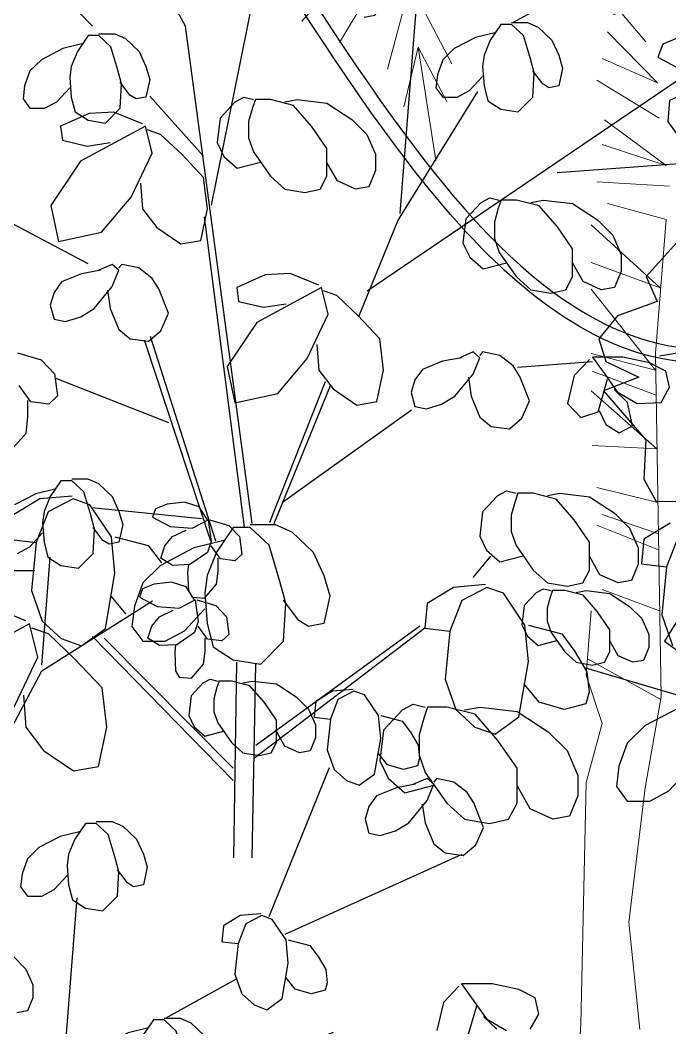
# Model space of a CAD drawing. Header units: metres. Extents: x 10 to 239, y 2 to 253.
# Drawn here: x 26.408 to 28.673, y 176.827 to 180.342 of the extents above; entities that cross this region are included whole.
import ezdxf

# ---------------------------------------------------------------- set-up
doc = ezdxf.new("R2010")
doc.units = ezdxf.units.M
doc.header["$MEASUREMENT"] = 0
doc.layers.add('1lianas', color=9, linetype='Continuous')
doc.layers.add('bloques ARBOLES', color=7, linetype='Continuous', true_color=0xb8d897)

# ---------------------------------------------------------------- blocks, each defined once
blk = doc.blocks.new('arbolote')
at = {"layer": 'bloques ARBOLES'}
for points in [[(-2.034, 8.1142), (-2.1467, 8.0648), (-2.1522, 7.9985), (-2.1022, 7.9287)], [(-2.0934, 7.6491), (-2.2206, 7.5092), (-2.1853, 7.4296), (-2.3106, 7.3842), (-2.3693, 7.3124), (-2.3473, 7.2408), (-2.243, 7.1904), (-2.355, 7.1479), (-2.2214, 6.9934), (-2.2278, 6.8684), (-2.1888, 6.7985), (-2.0452, 6.8005)], [(-2.0821, 6.4869), (-2.1626, 6.3571), (-2.0931, 6.3065)]]:
    blk.add_lwpolyline(points, dxfattribs=at)
blk = doc.blocks.new('A$C3F3B40B0')
at = {"layer": 'bloques ARBOLES'}
for p, q in [((1262.5, 1905.7), (1247.7, 1883.7)), ((1277.4, 1905.7), (1262.5, 1905.7)), ((1277.4, 1908.3), (1299.6, 1908.3)), ((1294.3, 1890.2), (1277.4, 1905.7)), ((1299.6, 1908.3), (1314.4, 1901.8)), ((1254.1, 1894), (1227.6, 1887.6)), ((1303.8, 1857.8), (1294.3, 1890.2)), ((1314.4, 1901.8), (1333.5, 1883.7)), ((1227.6, 1887.6), (1198, 1872.1)), ((1247.7, 1883.7), (1239.3, 1863)), ((1333.5, 1883.7), (1343, 1863)), ((1434.1, 1875.9), (1409.7, 1873.4)), ((1454.2, 1869.5), (1434.1, 1875.9)), ((1239.3, 1863), (1237.1, 1847.5)), ((1343, 1863), (1348.3, 1844.9)), ((1393.8, 1866.9), (1389.6, 1855.3)), ((1409.7, 1873.4), (1393.8, 1866.9)), ((1465.8, 1851.4), (1454.2, 1869.5)), ((1237.1, 1847.5), (1239.3, 1820.4)), ((1309.1, 1838.5), (1303.8, 1857.8)), ((1389.6, 1855.3), (1413.9, 1842.3)), ((1444.6, 1839.7), (1466.9, 1851.4)), ((1466.9, 1851.4), (1471.1, 1821.6)), ((1469, 1851.4), (1495.5, 1843.6)), ((1219.1, 1813.9), (1237.1, 1833.3)), ((1320.8, 1822.9), (1307, 1841)), ((1307, 1804.8), (1309.1, 1838.5)), ((1348.3, 1844.9), (1343, 1820.4)), ((1413.9, 1842.3), (1444.6, 1839.7)), ((1417.1, 1828.1), (1436.2, 1837.2)), ((1495.5, 1843.6), (1510.3, 1828.1)), ((1239.3, 1820.4), (1244.5, 1799.7)), ((1329.2, 1817.8), (1320.8, 1822.9)), ((1343, 1820.4), (1329.2, 1817.8)), ((1406.5, 1815.2), (1417.1, 1828.1)), ((1471.1, 1821.6), (1465.8, 1806.1)), ((1510.3, 1828.1), (1513.5, 1803.5)), ((1202.2, 1804.8), (1219.1, 1813.9)), ((1401.2, 1798.4), (1406.5, 1815.2)), ((1465.8, 1806.1), (1441.5, 1789.3)), ((1483.8, 1797.1), (1471.1, 1815.2)), ((1236.1, 1649.7), (1247.7, 1799.7)), ((1244.5, 1799.7), (1262.5, 1788)), ((1286.9, 1784.2), (1307, 1804.8)), ((1417.1, 1788), (1401.2, 1798.4)), ((1480.6, 1780.3), (1480.6, 1798.4)), ((1503.9, 1794.5), (1483.8, 1797.1)), ((1513.5, 1803.5), (1503.9, 1794.5)), ((1262.5, 1788), (1286.9, 1784.2)), ((1441.5, 1789.3), (1417.1, 1788)), ((1439.4, 1789.3), (1438.3, 1779)), ((1438.3, 1779), (1439.4, 1753.1)), ((1478.5, 1762.2), (1480.6, 1780.3)), ((1416.1, 1764.8), (1391.7, 1762.2)), ((1436.2, 1758.3), (1416.1, 1764.8)), ((1375.8, 1755.7), (1371.6, 1744.1)), ((1391.7, 1762.2), (1375.8, 1755.7)), ((1447.8, 1740.2), (1436.2, 1758.3)), ((1439.4, 1753.1), (1444.6, 1744.1)), ((1461.6, 1742.8), (1478.5, 1762.2)), ((1236.1, 1641.9), (1389.6, 1738.9)), ((1371.6, 1744.1), (1395.9, 1731.1)), ((1426.6, 1728.6), (1448.9, 1740.2)), ((1444.6, 1744.1), (1461.6, 1742.8)), ((1448.9, 1740.2), (1453.1, 1710.5)), ((1451, 1740.2), (1477.5, 1732.4)), ((1395.9, 1731.1), (1426.6, 1728.6)), ((1399.1, 1716.9), (1418.2, 1726)), ((1477.5, 1732.4), (1492.3, 1716.9)), ((1388.5, 1704), (1399.1, 1716.9)), ((1453.1, 1710.5), (1447.8, 1694.9)), ((1492.3, 1716.9), (1495.5, 1692.4)), ((1383.2, 1687.2), (1388.5, 1704)), ((1447.8, 1694.9), (1423.5, 1678.1)), ((1465.8, 1685.9), (1453.1, 1704)), ((1399.1, 1676.8), (1383.2, 1687.2)), ((1462.6, 1669.1), (1462.6, 1687.2)), ((1485.9, 1683.3), (1465.8, 1685.9)), ((1495.5, 1692.4), (1485.9, 1683.3)), ((1423.5, 1678.1), (1399.1, 1676.8)), ((1421.4, 1678.1), (1420.3, 1667.8)), ((1420.3, 1667.8), (1421.4, 1641.9)), ((1460.5, 1651), (1462.6, 1669.1)), ((1100.6, 1387.2), (1236.1, 1641.9)), ((1421.4, 1641.9), (1426.6, 1632.9)), ((1443.6, 1631.6), (1460.5, 1651)), ((1426.6, 1632.9), (1443.6, 1631.6)), ((1460, 1625), (1443, 1606.9)), ((1460, 1625), (1469.5, 1630.1)), ((1469.5, 1630.1), (1480.1, 1627.6)), ((1482.2, 1627.6), (1479, 1618.5)), ((1499.1, 1627.6), (1482.2, 1627.6)), ((1524.6, 1621.1), (1499.1, 1627.6)), ((1515, 1625), (1528.8, 1627.6)), ((1528.8, 1627.6), (1561.6, 1623.7)), ((1561.6, 1623.7), (1589.1, 1605.6)), ((1479, 1618.5), (1474.8, 1603)), ((1544.7, 1597.8), (1524.6, 1621.1)), ((1639.5, 1613.5), (1616.2, 1599.3)), ((1668, 1616.1), (1639.5, 1613.5)), ((1669.1, 1613.5), (1646.9, 1601.9)), ((1683.9, 1608.3), (1669.1, 1613.5)), ((1443, 1606.9), (1439.9, 1579.7)), ((1474.8, 1603), (1474.8, 1584.9)), ((1561.6, 1573.3), (1544.7, 1597.8)), ((1589.1, 1605.6), (1606.1, 1588.8)), ((1616.2, 1599.3), (1614, 1577.3)), ((1646.9, 1601.9), (1636.3, 1574.7)), ((1703, 1579.9), (1683.9, 1608.3)), ((1474.8, 1584.9), (1480.1, 1569.4)), ((1606.1, 1588.8), (1615.6, 1566.8)), ((1439.9, 1579.7), (1447.3, 1564.2)), ((1480.1, 1569.4), (1499.1, 1542.2)), ((1561.6, 1542.2), (1561.6, 1573.3)), ((1614, 1577.3), (1636.3, 1574.7)), ((1636.3, 1574.7), (1632, 1532)), ((1706.2, 1547.6), (1703, 1579.9)), ((1706.2, 1579.9), (1735.8, 1572.1)), ((1735.8, 1572.1), (1747.4, 1556.6)), ((953.4, 1154.5), (732.1, 1559.2)), ((1447.3, 1564.2), (1462.1, 1551.3)), ((1462.1, 1551.3), (1488, 1558.1)), ((1573.3, 1537.1), (1561.6, 1557.7)), ((1615.6, 1566.8), (1615.6, 1548.7)), ((1747.4, 1556.6), (1758, 1538.5)), ((1499.1, 1542.2), (1515, 1528)), ((1554.2, 1528), (1561.6, 1542.2)), ((1615.6, 1548.7), (1608.2, 1530.6)), ((1697.7, 1498.4), (1706.2, 1547.6)), ((1515, 1528), (1537.3, 1524.1)), ((1537.3, 1524.1), (1554.2, 1528)), ((1593.4, 1528), (1573.3, 1537.1)), ((1608.2, 1530.6), (1593.4, 1528)), ((1632, 1532), (1641.6, 1504.9)), ((1715.7, 1511.4), (1703, 1526.9)), ((1758, 1538.5), (1760.2, 1520.4)), ((1737.9, 1504.9), (1715.7, 1511.4)), ((1760.2, 1520.4), (1757, 1510.1)), ((1551.6, 1300.6), (1635.2, 1507.5)), ((1641.6, 1504.9), (1658.5, 1489.4)), ((1676.5, 1482.9), (1697.7, 1498.4)), ((1757, 1510.1), (1737.9, 1504.9)), ((1658.5, 1489.4), (1676.5, 1482.9)), ((1754.6, 1484.2), (1728.1, 1479.4)), ((1770.5, 1492.3), (1751.9, 1484.2)), ((1779.7, 1484.2), (1770.5, 1492.3)), ((1770.5, 1461.6), (1779.7, 1484.2)), ((1783.7, 1492.3), (1779.7, 1487.4)), ((1807.5, 1487.4), (1783.7, 1492.3)), ((1826.1, 1472.9), (1807.5, 1487.4)), ((1728.1, 1479.4), (1700.3, 1468)), ((1835.3, 1458.4), (1826.1, 1472.9)), ((1700.3, 1468), (1689.7, 1453.5)), ((1745.3, 1430.9), (1770.5, 1461.6)), ((1763.9, 1456.7), (1767.8, 1430.9)), ((1848.6, 1424.4), (1835.3, 1458.4)), ((1689.7, 1453.5), (1684.5, 1435.7)), ((1296.4, 1429.9), (1281.6, 1407.9)), ((1311.2, 1429.9), (1296.4, 1429.9)), ((1311.2, 1432.5), (1333.5, 1432.5)), ((1328.2, 1414.4), (1311.2, 1429.9)), ((1333.5, 1432.5), (1348.3, 1426)), ((1684.5, 1435.7), (1689.7, 1416.3)), ((1726.8, 1419.6), (1745.3, 1430.9)), ((1767.8, 1430.9), (1779.7, 1401.8)), ((1288, 1418.3), (1261.5, 1411.8)), ((1337.7, 1382.1), (1328.2, 1414.4)), ((1348.3, 1426), (1367.4, 1407.9)), ((1689.7, 1416.3), (1705.6, 1413.1)), ((1705.6, 1413.1), (1726.8, 1419.6)), ((1838, 1400.2), (1848.6, 1424.4)), ((1261.5, 1411.8), (1231.8, 1396.3)), ((1281.6, 1407.9), (1273.1, 1387.2)), ((1367.4, 1407.9), (1376.9, 1387.2)), ((1779.7, 1401.8), (1795.6, 1388.9)), ((1820.8, 1385.6), (1838, 1400.2)), ((1231.8, 1396.3), (1216, 1380.8)), ((1273.1, 1387.2), (1271, 1371.7)), ((1376.9, 1387.2), (1382.2, 1369.1)), ((1573.8, 1276.1), (1819.4, 1387.2)), ((1795.6, 1388.9), (1820.8, 1385.6)), ((1216, 1380.8), (1208.5, 1360.1)), ((1271, 1371.7), (1273.1, 1344.6)), ((1343, 1362.7), (1337.7, 1382.1)), ((1208.5, 1360.1), (1206.4, 1342)), ((1253, 1338.1), (1271, 1357.5)), ((1354.7, 1347.2), (1340.9, 1365.3)), ((1340.9, 1329.1), (1343, 1362.7)), ((1382.2, 1369.1), (1376.9, 1344.6)), ((1273.1, 1344.6), (1278.4, 1323.9)), ((1363.1, 1342), (1354.7, 1347.2)), ((1376.9, 1344.6), (1363.1, 1342)), ((1206.4, 1342), (1216, 1329.1)), ((1236.1, 1329.1), (1253, 1338.1)), ((1216, 1329.1), (1236.1, 1329.1)), ((1250.9, 894.7), (1284.8, 1326.5)), ((1278.4, 1323.9), (1296.4, 1312.3)), ((1320.8, 1308.4), (1340.9, 1329.1)), ((989.4, 906.3), (1069.9, 1304.5)), ((1296.4, 1312.3), (1320.8, 1308.4)), ((1511.3, 1301.9), (1488.1, 1287.7)), ((1539.9, 1304.5), (1511.3, 1301.9)), ((1541, 1301.9), (1518.8, 1290.3)), ((1555.8, 1296.7), (1541, 1301.9)), ((1488.1, 1287.7), (1485.9, 1265.7)), ((1518.8, 1290.3), (1508.2, 1263.1)), ((1574.9, 1268.3), (1555.8, 1296.7)), ((1485.9, 1265.7), (1508.2, 1263.1)), ((1508.2, 1263.1), (1503.9, 1220.5)), ((1578, 1236), (1574.9, 1268.3)), ((1578, 1268.3), (1607.7, 1260.5)), ((1607.7, 1260.5), (1619.3, 1245)), ((824.2, 1154.5), (743.8, 1237.3)), ((1196.9, 1244.5), (1213.8, 1227.7)), ((1569.6, 1186.9), (1578, 1236)), ((1619.3, 1245), (1629.9, 1226.9)), ((1213.8, 1227.7), (1223.3, 1205.7)), ((1503.9, 1220.5), (1513.5, 1193.3)), ((1629.9, 1226.9), (1632, 1208.8)), ((1223.3, 1205.7), (1223.3, 1187.6)), ((1407.6, 1159.7), (1506.1, 1214)), ((1587.6, 1199.8), (1574.9, 1215.3)), ((1632, 1208.8), (1628.9, 1198.5)), ((1814.4, 1204), (1793.2, 1181.4)), ((1818.4, 1207.2), (1836.9, 1181.4)), ((1860.7, 1207.2), (1818.4, 1207.2)), ((1897.8, 1199.1), (1860.7, 1207.2)), ((1513.5, 1193.3), (1530.4, 1177.8)), ((1609.8, 1193.3), (1587.6, 1199.8)), ((1628.9, 1198.5), (1609.8, 1193.3)), ((1920.3, 1187.8), (1897.8, 1199.1)), ((1223.3, 1187.6), (1215.9, 1169.5)), ((1530.4, 1177.8), (1548.4, 1171.3)), ((1548.4, 1171.3), (1569.6, 1186.9)), ((1793.2, 1181.4), (1784, 1142.6)), ((1826.3, 1131.3), (1839.6, 1176.5)), ((1836.9, 1181.4), (1852.8, 1158.7)), ((1925.6, 1165.2), (1920.3, 1187.8)), ((1215.9, 1169.5), (1201.1, 1166.9)), ((1867.3, 1144.2), (1848.8, 1162)), ((1913.7, 1144.2), (1925.6, 1165.2)), ((1045.5, 464.1), (953.4, 1154.5)), ((1390.7, 1157.1), (1375.8, 1135.1)), ((1405.5, 1157.1), (1390.7, 1157.1)), ((1405.5, 1159.7), (1427.7, 1159.7)), ((1422.4, 1141.6), (1405.5, 1157.1)), ((1427.7, 1159.7), (1442.5, 1153.2)), ((1442.5, 1153.2), (1461.6, 1135.1)), ((1852.8, 1158.7), (1880.6, 1142.6)), ((817.9, 1141.6), (803.1, 1119.6)), ((832.7, 1141.6), (817.9, 1141.6)), ((832.7, 1144.2), (854.9, 1144.2)), ((849.6, 1126.1), (832.7, 1141.6)), ((854.9, 1144.2), (869.8, 1137.7)), ((869.8, 1137.7), (888.8, 1119.6)), ((1355.7, 1139), (1326.1, 1123.5)), ((1382.2, 1145.5), (1355.7, 1139)), ((1375.8, 1135.1), (1367.4, 1114.5)), ((1431.9, 1109.3), (1422.4, 1141.6)), ((1461.6, 1135.1), (1471.1, 1114.5)), ((1640.1, 1139.8), (1615.3, 1129.7)), ((782.9, 1123.5), (753.3, 1108)), ((809.4, 1130), (782.9, 1123.5)), ((803.1, 1119.6), (794.6, 1098.9)), ((859.2, 1093.8), (849.6, 1126.1)), ((888.8, 1119.6), (898.3, 1098.9)), ((1326.1, 1123.5), (1310.2, 1108)), ((1615.3, 1129.7), (1608.7, 1111.5)), ((753.3, 1108), (737.4, 1092.5)), ((1310.2, 1108), (1302.8, 1087.3)), ((1367.4, 1114.5), (1365.2, 1098.9)), ((1437.2, 1089.9), (1431.9, 1109.3)), ((1471.1, 1114.5), (1476.4, 1096.4)), ((1608.7, 1111.5), (1646.7, 1091.3)), ((737.4, 1092.5), (730, 1071.8)), ((794.6, 1098.9), (792.5, 1083.4)), ((864.5, 1074.4), (859.2, 1093.8)), ((898.3, 1098.9), (903.6, 1080.8)), ((1365.2, 1098.9), (1367.4, 1071.8)), ((1448.9, 1074.4), (1435.1, 1092.5)), ((1476.4, 1096.4), (1471.1, 1071.8)), ((792.5, 1083.4), (794.6, 1056.3)), ((903.6, 1080.8), (898.3, 1056.3)), ((1205.4, 787.4), (1646.9, 1087.3)), ((1302.8, 1087.3), (1300.7, 1069.2)), ((1347.2, 1065.3), (1365.2, 1084.7)), ((1435.1, 1056.3), (1437.2, 1089.9)), ((730, 1071.8), (727.9, 1053.7)), ((774.5, 1049.8), (792.5, 1069.2)), ((876.1, 1058.9), (862.3, 1077)), ((862.3, 1040.8), (864.5, 1074.4)), ((1247.7, 884.3), (1358.9, 1064)), ((1300.7, 1069.2), (1310.2, 1056.3)), ((1330.3, 1056.3), (1347.2, 1065.3)), ((1367.4, 1071.8), (1372.7, 1051.1)), ((1457.4, 1069.2), (1448.9, 1074.4)), ((1471.1, 1071.8), (1457.4, 1069.2)), ((727.9, 1053.7), (737.4, 1040.8)), ((757.5, 1040.8), (774.5, 1049.8)), ((794.6, 1056.3), (799.9, 1035.6)), ((884.6, 1053.7), (876.1, 1058.9)), ((898.3, 1056.3), (884.6, 1053.7)), ((977.7, 974.8), (903.6, 1057.6)), ((1022.3, 1049.6), (1001.1, 1027)), ((1022.3, 1049.6), (1034.2, 1056.1)), ((1034.2, 1056.1), (1047.5, 1052.8)), ((1050.1, 1052.8), (1046.1, 1041.5)), ((1071.3, 1052.8), (1050.1, 1052.8)), ((1103, 1044.7), (1071.3, 1052.8)), ((1091.1, 1049.6), (1108.3, 1052.8)), ((1108.3, 1052.8), (1149.4, 1048)), ((1310.2, 1056.3), (1330.3, 1056.3)), ((1372.7, 1051.1), (1390.7, 1039.5)), ((1415, 1035.6), (1435.1, 1056.3)), ((737.4, 1040.8), (757.5, 1040.8)), ((799.9, 1035.6), (817.9, 1024)), ((842.2, 1020.1), (862.3, 1040.8)), ((1046.1, 1041.5), (1040.8, 1022.1)), ((1128.2, 1015.7), (1103, 1044.7)), ((1149.4, 1048), (1183.8, 1025.3)), ((1390.7, 1039.5), (1415, 1035.6)), ((819.5, 1033.5), (779.8, 1015.7)), ((817.9, 1024), (842.2, 1020.1)), ((853.9, 1035.1), (819.5, 1033.5)), ((893.6, 1018.9), (853.9, 1035.1)), ((1001.1, 1027), (997.2, 993)), ((1040.8, 1022.1), (1040.8, 999.5)), ((1183.8, 1025.3), (1204.9, 1004.3)), ((779.8, 1015.7), (782.4, 996.3)), ((897.6, 1015.7), (807.6, 967.2)), ((906.8, 978.5), (897.6, 1015.7)), ((918.7, 1004.4), (900.2, 1010.9)), ((1149.4, 984.9), (1128.2, 1015.7)), ((782.4, 996.3), (816.8, 988.2)), ((947.9, 976.9), (918.7, 1004.4)), ((1040.8, 999.5), (1047.5, 980.1)), ((1204.9, 1004.3), (1216.9, 976.9)), ((816.8, 988.2), (848.6, 993.1)), ((997.2, 993), (1006.4, 973.6)), ((1047.5, 980.1), (1071.3, 946.2)), ((1149.4, 946.2), (1149.4, 984.9)), ((807.6, 967.2), (766.5, 905.8)), ((877.7, 917.1), (906.8, 978.5)), ((978.3, 944.6), (947.9, 976.9)), ((1006.4, 973.6), (1025, 957.5)), ((1025, 957.5), (1057.4, 966)), ((1163.9, 939.7), (1149.4, 965.6)), ((1216.9, 976.9), (1216.9, 954.2)), ((1469, 951.5), (1677.6, 967.1)), ((817.9, 824.8), (578.6, 951.5)), ((1216.9, 954.2), (1207.6, 931.6)), ((983.6, 901), (978.3, 944.6)), ((1071.3, 946.2), (1091.1, 928.4)), ((1140.1, 928.4), (1149.4, 946.2)), ((1189.1, 928.4), (1163.9, 939.7)), ((890.9, 936.5), (893.6, 901)), ((1091.1, 928.4), (1118.9, 923.5)), ((1118.9, 923.5), (1140.1, 928.4)), ((1207.6, 931.6), (1189.1, 928.4)), ((836.7, 868.6), (877.7, 917.1)), ((1363.4, 910), (1342.2, 887.3)), ((1363.4, 910), (1375.3, 916.4)), ((1375.3, 916.4), (1388.5, 913.2)), ((1391.1, 913.2), (1387.2, 901.9)), ((1412.3, 913.2), (1391.1, 913.2)), ((1444.1, 905.1), (1412.3, 913.2)), ((1432.2, 910), (1449.4, 913.2)), ((1449.4, 913.2), (1490.4, 908.4)), ((766.5, 905.8), (777.1, 855.7)), ((893.6, 901), (913.4, 875.1)), ((974.3, 857.3), (983.6, 901)), ((1387.2, 901.9), (1381.9, 882.5)), ((1469.2, 876), (1444.1, 905.1)), ((1490.4, 908.4), (1524.8, 885.7)), ((1034.9, 458.9), (979.7, 889.8)), ((1193.6, 751.7), (1247.7, 884.3)), ((1342.2, 887.3), (1338.2, 853.4)), ((1381.9, 882.5), (1381.9, 859.9)), ((1524.8, 885.7), (1546, 864.7)), ((777.1, 855.7), (836.7, 868.6)), ((913.4, 875.1), (946.5, 852.5)), ((1490.4, 845.3), (1469.2, 876)), ((946.5, 852.5), (974.3, 857.3)), ((1381.9, 859.9), (1388.5, 840.5)), ((1546, 864.7), (1557.9, 837.2)), ((1338.2, 853.4), (1347.5, 834)), ((1388.5, 840.5), (1412.3, 806.5)), ((1490.4, 806.5), (1490.4, 845.3)), ((1347.5, 834), (1366, 817.9)), ((1366, 817.9), (1398.4, 826.3)), ((1505, 800.1), (1490.4, 825.9)), ((1557.9, 837.2), (1557.9, 814.6)), ((835.6, 815.8), (809.1, 811)), ((851.5, 823.9), (833, 815.8)), ((860.8, 815.8), (851.5, 823.9)), ((851.5, 793.2), (860.8, 815.8)), ((864.7, 823.9), (860.8, 819)), ((888.5, 819), (864.7, 823.9)), ((907.1, 804.5), (888.5, 819)), ((1557.9, 814.6), (1548.6, 792)), ((781.3, 799.6), (770.8, 785.1)), ((809.1, 811), (781.3, 799.6)), ((916.3, 789.9), (907.1, 804.5)), ((1063.9, 809.6), (1024.2, 791.8)), ((1098.3, 811.2), (1063.9, 809.6)), ((1138, 795.1), (1098.3, 811.2)), ((1412.3, 806.5), (1432.2, 788.8)), ((1481.1, 788.8), (1490.4, 806.5)), ((1530.1, 788.8), (1505, 800.1)), ((770.8, 785.1), (765.5, 767.3)), ((826.3, 762.5), (851.5, 793.2)), ((844.9, 788.3), (848.8, 762.5)), ((929.6, 756), (916.3, 789.9)), ((1024.2, 791.8), (1026.9, 772.4)), ((1142, 791.8), (1052, 743.4)), ((1151.3, 754.7), (1142, 791.8)), ((1163.2, 780.5), (1144.6, 787)), ((1432.2, 788.8), (1460, 783.9)), ((1460, 783.9), (1481.1, 788.8)), ((1548.6, 792), (1530.1, 788.8)), ((1026.9, 772.4), (1061.3, 764.4)), ((1192.3, 753.1), (1163.2, 780.5)), ((765.5, 767.3), (770.8, 747.9)), ((807.8, 751.2), (826.3, 762.5)), ((848.8, 762.5), (860.8, 733.4)), ((919, 731.8), (929.6, 756)), ((1061.3, 764.4), (1093, 769.2)), ((770.8, 747.9), (786.6, 744.7)), ((786.6, 744.7), (807.8, 751.2)), ((1052, 743.4), (1011, 681.9)), ((1122.2, 693.3), (1151.3, 754.7)), ((1222.7, 720.7), (1192.3, 753.1)), ((1610.9, 696.9), (1923.2, 749.9)), ((860.8, 733.4), (876.6, 720.4)), ((901.8, 717.2), (919, 731.8)), ((876.6, 720.4), (901.8, 717.2)), ((988.3, 439.6), (896.2, 718.8)), ((995.5, 439.6), (904.8, 723.7)), ((1228, 677.1), (1222.7, 720.7)), ((719.9, 701.1), (753, 691.4)), ((1135.4, 712.7), (1138, 677.1)), ((1352.3, 702.3), (1333.7, 694.3)), ((1361.5, 694.3), (1352.3, 702.3)), ((1365.5, 702.3), (1361.5, 697.5)), ((1389.3, 697.5), (1365.5, 702.3)), ((753, 691.4), (771.6, 672)), ((1081.1, 644.8), (1122.2, 693.3)), ((1309.9, 689.4), (1282.1, 678.1)), ((1336.4, 694.3), (1309.9, 689.4)), ((1352.3, 671.6), (1361.5, 694.3)), ((1407.9, 683), (1389.3, 697.5)), ((1413.9, 681.3), (1517.7, 689.1)), ((1513.7, 692), (1492.6, 669.4)), ((1517.7, 695.2), (1536.2, 669.4)), ((1560.1, 695.2), (1517.7, 695.2)), ((1597.1, 687.2), (1560.1, 695.2)), ((1619.6, 675.8), (1597.1, 687.2)), ((771.6, 672), (775.5, 641.3)), ((1011, 681.9), (1021.6, 631.8)), ((1138, 677.1), (1157.9, 651.2)), ((1218.8, 633.5), (1228, 677.1)), ((1282.1, 678.1), (1271.5, 663.6)), ((1327.1, 640.9), (1352.3, 671.6)), ((1417.1, 668.4), (1407.9, 683)), ((1624.9, 653.2), (1619.6, 675.8)), ((930.1, 603.8), (772.3, 665.8)), ((1070.4, 466.1), (1147.3, 661.1)), ((1271.5, 663.6), (1266.3, 645.8)), ((1345.7, 666.8), (1349.6, 640.9)), ((1430.4, 634.5), (1417.1, 668.4)), ((1492.6, 669.4), (1483.3, 630.6)), ((1525.6, 619.3), (1538.9, 664.5)), ((1536.2, 669.4), (1552.1, 646.8)), ((738.5, 633.2), (722.6, 655.8)), ((1021.6, 631.8), (1081.1, 644.8)), ((1076.2, 464.1), (1154.4, 655.8)), ((1157.9, 651.2), (1191, 628.6)), ((1266.3, 645.8), (1271.5, 626.4)), ((1566.7, 632.2), (1548.1, 650)), ((1552.1, 646.8), (1579.9, 630.6)), ((1613, 632.2), (1624.9, 653.2)), ((734.5, 612.2), (734.5, 634.8)), ((763.6, 629.9), (738.5, 633.2)), ((775.5, 641.3), (763.6, 629.9)), ((1191, 628.6), (1218.8, 633.5)), ((1308.6, 629.6), (1327.1, 640.9)), ((1349.6, 640.9), (1361.5, 611.8)), ((1419.8, 610.2), (1430.4, 634.5)), ((1483.3, 630.6), (1501.8, 611.2)), ((1573.3, 599.9), (1566.7, 632.2)), ((1579.9, 630.6), (1613, 632.2)), ((1087.9, 493.9), (1266.8, 621.9)), ((1271.5, 626.4), (1287.4, 623.2)), ((1287.4, 623.2), (1308.6, 629.6)), ((1501.8, 611.2), (1525.6, 619.3)), ((1527, 620.9), (1536.2, 601.5)), ((731.9, 589.5), (734.5, 612.2)), ((1361.5, 611.8), (1377.4, 598.9)), ((1402.6, 595.7), (1419.8, 610.2)), ((710.7, 565.3), (731.9, 589.5)), ((1377.4, 598.9), (1402.6, 595.7)), ((1536.2, 601.5), (1554.8, 590.2)), ((1554.8, 590.2), (1573.3, 599.9)), ((1386.7, 502.9), (1398.6, 509.4)), ((1398.6, 509.4), (1411.8, 506.2)), ((1414.5, 506.2), (1410.5, 494.8)), ((1435.6, 506.2), (1414.5, 506.2)), ((1467.4, 498.1), (1435.6, 506.2)), ((1455.5, 502.9), (1472.7, 506.2)), ((1472.7, 506.2), (1513.7, 501.3)), ((751, 498.2), (714.6, 476)), ((795.7, 502.3), (751, 498.2)), ((797.4, 498.2), (762.6, 480.1)), ((820.5, 490.2), (797.4, 498.2)), ((850.3, 445.7), (820.5, 490.2)), ((1386.7, 502.9), (1365.5, 480.3)), ((1410.5, 494.8), (1405.2, 475.5)), ((1492.6, 469), (1467.4, 498.1)), ((1513.7, 501.3), (1548.1, 478.7)), ((762.6, 480.1), (746.1, 437.6)), ((975.6, 470.6), (823.2, 486.1)), ((1365.5, 480.3), (1361.5, 446.4)), ((1548.1, 478.7), (1569.3, 457.7)), ((1042.7, 462.5), (1077.4, 462.5)), ((1077.4, 462.5), (1100.6, 452.4)), ((1405.2, 475.5), (1405.2, 452.8)), ((1513.7, 438.3), (1492.6, 469)), ((1625.6, 464.6), (1589.2, 442.4)), ((1019.5, 458.5), (996.3, 424.1)), ((1042.7, 458.5), (1019.5, 458.5)), ((1069.1, 434.2), (1042.7, 458.5)), ((1100.6, 452.4), (1130.3, 424.1)), ((1405.2, 452.8), (1411.8, 433.4)), ((1569.3, 457.7), (1581.2, 430.2)), ((711.3, 441.7), (746.1, 437.6)), ((746.1, 437.6), (739.5, 371)), ((855.3, 395.2), (850.3, 445.7)), ((855.3, 445.7), (901.6, 433.6)), ((1006.3, 440.3), (964.9, 430.2)), ((1084, 383.7), (1069.1, 434.2)), ((1361.5, 446.4), (1370.8, 427)), ((1513.7, 399.5), (1513.7, 438.3)), ((1589.2, 442.4), (1585.9, 408.1)), ((1637.1, 446.4), (1620.6, 404)), ((901.6, 433.6), (919.8, 409.4)), ((964.9, 430.2), (918.6, 406)), ((996.3, 424.1), (983.1, 391.8)), ((1130.3, 424.1), (1145.2, 391.8)), ((1370.8, 427), (1389.3, 410.8)), ((1411.8, 433.4), (1435.6, 399.5)), ((1581.2, 430.2), (1581.2, 407.6)), ((918.6, 406), (893.8, 381.7)), ((1352.5, 389.2), (1376.9, 418.9)), ((1389.3, 410.8), (1421.8, 419.3)), ((1528.3, 393), (1513.7, 418.9)), ((1581.2, 407.6), (1572, 385)), ((1585.9, 408.1), (1620.6, 404)), ((743.8, 398.2), (559.8, 398.7)), ((842, 318.4), (855.3, 395.2)), ((983.1, 391.8), (979.8, 367.6)), ((1145.2, 391.8), (1153.5, 363.5)), ((1435.6, 399.5), (1455.5, 381.7)), ((1504.5, 381.7), (1513.7, 399.5)), ((1553.4, 381.7), (1528.3, 393)), ((1620.6, 404), (1614, 337.4)), ((893.8, 381.7), (882.2, 349.4)), ((1092.3, 353.4), (1084, 383.7)), ((1369.5, 379.5), (1324.9, 375.4)), ((1455.5, 381.7), (1483.3, 376.9)), ((1483.3, 376.9), (1504.5, 381.7)), ((1572, 385), (1553.4, 381.7)), ((739.5, 371), (754.4, 328.5)), ((979.8, 367.6), (983.1, 325.2)), ((1324.9, 375.4), (1288.5, 353.2)), ((1371.2, 375.4), (1336.5, 357.2)), ((1394.4, 367.3), (1371.2, 375.4)), ((1424.1, 322.9), (1394.4, 367.3)), ((1440.3, 368.4), (1423.3, 350.3)), ((1440.3, 368.4), (1449.8, 373.6)), ((1449.8, 373.6), (1460.4, 371)), ((1462.5, 371), (1459.3, 361.9)), ((1479.4, 371), (1462.5, 371)), ((1504.8, 364.5), (1479.4, 371)), ((1495.3, 368.4), (1509.1, 371)), ((1525, 341.3), (1504.8, 364.5)), ((1509.1, 371), (1541.9, 367.1)), ((1541.9, 367.1), (1569.4, 349)), ((870.2, 338.7), (850.3, 362.9)), ((1110.5, 329.2), (1089, 357.5)), ((1089, 300.9), (1092.3, 353.4)), ((1153.5, 363.5), (1145.2, 325.2)), ((1288.5, 353.2), (1285.2, 318.9)), ((1336.5, 357.2), (1319.9, 314.8)), ((1423.3, 350.3), (1420.1, 323.2)), ((1459.3, 361.9), (1455.1, 346.4)), ((731.5, 328.9), (681.9, 349.1)), ((882.2, 349.4), (878.9, 321.1)), ((951.7, 315.1), (979.8, 345.4)), ((1455.1, 346.4), (1455.1, 328.3)), ((1541.9, 316.7), (1525, 341.3)), ((1569.4, 349), (1586.4, 332.2)), ((1614, 337.4), (1628.9, 294.9)), ((736.5, 324.8), (624, 264.2)), ((748.1, 278.4), (736.5, 324.8)), ((754.4, 328.5), (780.8, 304.3)), ((983.1, 325.2), (991.4, 292.8)), ((1050.8, 156.4), (1278.4, 321.9)), ((1123.7, 321.1), (1110.5, 329.2)), ((1145.2, 325.2), (1123.7, 321.1)), ((1420.1, 323.2), (1427.6, 307.6)), ((1429.1, 272.4), (1424.1, 322.9)), ((1429.1, 322.9), (1475.4, 310.8)), ((1455.1, 328.3), (1460.4, 312.8)), ((1586.4, 332.2), (1595.9, 310.2)), ((763, 310.7), (739.8, 318.8)), ((799.3, 276.4), (763, 310.7)), ((808.9, 294.2), (842, 318.4)), ((878.9, 321.1), (893.8, 300.9)), ((925.2, 300.9), (951.7, 315.1)), ((1048.7, 138.7), (1285.2, 319.3)), ((1285.2, 318.9), (1319.9, 314.8)), ((1319.9, 314.8), (1313.3, 248.1)), ((1460.4, 312.8), (1479.4, 285.7)), ((1475.4, 310.8), (1493.6, 286.5)), ((1541.9, 285.7), (1541.9, 316.7)), ((1595.9, 310.2), (1595.9, 292.1)), ((780.8, 304.3), (808.9, 294.2)), ((1019.1, 107.4), (824, 307.2)), ((1019.1, 124.3), (840.1, 305.1)), ((893.8, 300.9), (925.2, 300.9)), ((1057.5, 268.6), (1089, 300.9)), ((1427.6, 307.6), (1442.4, 294.7)), ((1442.4, 294.7), (1468.3, 301.5)), ((1553.5, 280.5), (1541.9, 301.2)), ((991.4, 292.8), (1019.5, 274.7)), ((1479.4, 285.7), (1495.3, 271.4)), ((1493.6, 286.5), (1510.2, 258.3)), ((1534.5, 271.4), (1541.9, 285.7)), ((1573.7, 271.4), (1553.5, 280.5)), ((1595.9, 292.1), (1588.5, 274)), ((711.7, 201.6), (748.1, 278.4)), ((837.4, 235.9), (799.3, 276.4)), ((1019.5, 274.7), (1057.5, 268.6)), ((1020.1, 0), (1024.3, 271.5)), ((1045.5, 0), (1050.8, 268.9)), ((1415.9, 195.6), (1429.1, 272.4)), ((1495.3, 271.4), (1517.6, 267.6)), ((1517.6, 267.6), (1534.5, 271.4)), ((1588.5, 274), (1573.7, 271.4)), ((1508.2, 263.7), (1664.9, 217.2)), ((1510.2, 258.3), (1513.5, 230)), ((1313.3, 248.1), (1328.2, 205.7)), ((1444, 215.8), (1424.1, 240.1)), ((728.2, 225.8), (731.5, 181.4)), ((844, 181.4), (837.4, 235.9)), ((1513.5, 230), (1508.5, 213.8)), ((1254.4, 205.2), (1269.3, 213.3)), ((1269.3, 213.3), (1285.8, 209.3)), ((1478.7, 205.7), (1444, 215.8)), ((1508.5, 213.8), (1478.7, 205.7)), ((1254.4, 205.2), (1227.9, 177)), ((1289.1, 209.3), (1284.2, 195.1)), ((1315.6, 209.3), (1289.1, 209.3)), ((1355.3, 199.2), (1315.6, 209.3)), ((1328.2, 205.7), (1354.7, 181.5)), ((1340.4, 205.2), (1361.9, 209.3)), ((1386.7, 162.8), (1355.3, 199.2)), ((1361.9, 209.3), (1413.2, 203.2)), ((1413.2, 203.2), (1456.2, 174.9)), ((1637.2, 207.8), (1590.9, 183.6)), ((1284.2, 195.1), (1277.6, 170.9)), ((1382.8, 171.4), (1415.9, 195.6)), ((1590.9, 183.6), (1566.1, 159.3)), ((731.5, 181.4), (756.3, 149.1)), ((832.4, 126.9), (844, 181.4)), ((1227.9, 177), (1223, 134.5)), ((1277.6, 170.9), (1277.6, 142.6)), ((1354.7, 181.5), (1382.8, 171.4)), ((1456.2, 174.9), (1482.7, 148.7)), ((1413.2, 124.4), (1386.7, 162.8)), ((1566.1, 159.3), (1554.5, 127)), ((756.3, 149.1), (797.7, 120.8)), ((1277.6, 142.6), (1285.8, 118.4)), ((1482.7, 148.7), (1497.6, 114.3)), ((797.7, 120.8), (832.4, 126.9)), ((1223, 134.5), (1234.6, 110.3)), ((1554.5, 127), (1551.2, 98.7)), ((1285.8, 118.4), (1315.6, 76)), ((1413.2, 76), (1413.2, 124.4)), ((1497.6, 114.3), (1497.6, 86.1)), ((1624, 92.7), (1652.1, 123)), ((1234.6, 110.3), (1257.7, 90.1)), ((1257.7, 90.1), (1298.2, 100.7)), ((1431.4, 67.9), (1413.2, 100.2)), ((1551.2, 98.7), (1566.1, 78.5)), ((1497.6, 86.1), (1486, 57.8)), ((1597.5, 78.5), (1624, 92.7)), ((1315.6, 76), (1340.4, 53.7)), ((1401.6, 53.7), (1413.2, 76)), ((1566.1, 78.5), (1597.5, 78.5)), ((1462.8, 53.7), (1431.4, 67.9)), ((1486, 57.8), (1462.8, 53.7)), ((1340.4, 53.7), (1375.2, 47.7)), ((1375.2, 47.7), (1401.6, 53.7))]:
    blk.add_line(p, q, dxfattribs=at)
blk = doc.blocks.new('Palm2-e')
at = {"layer": 'bloques ARBOLES', "lineweight": 5}
for p, q in [((-1.125, 1.3349), (-0.7884, 1.7092)), ((-0.9941, 1.26), (-0.776, 1.6246)), ((-0.7467, 1.4638), (-0.8262, 1.1669)), ((-0.6016, 1.1851), (-0.7467, 1.4638)), ((-0.097, 1.4657), (0.0746, 1.2626)), ((-0.0599, 1.2977), (0.1149, 1.1194)), ((-0.72, 1.2437), (-0.7695, 1.0354)), ((-0.6575, 0.8485), (-0.72, 1.2437)), ((-0.72, 1.2437), (-0.6198, 1.0543)), ((-0.0781, 1.204), (0.1149, 1.1194)), ((-0.097, 1.1291), (0.1208, 0.9963)), ((-0.0697, 0.9905), (0.1455, 0.8309)), ((0.1455, 0.8309), (-0.0781, 0.9045)), ((0.1566, 0.7593), (-0.097, 0.7737)), ((-0.0599, 0.6988), (0.1455, 0.6428)), ((0.1084, 0.1753), (0.1455, 0.6428)), ((-0.1159, 0.6239), (0.1247, 0.4039)), ((-0.1159, 0.4931), (0.1247, 0.4039)), ((-0.1159, 0.4), (0.1084, 0.1168)), ((-0.1159, 0.1753), (0.1084, 0.1168)), ((0.1273, -1.0219), (0.1084, 0.1753)), ((-0.1133, 0.1135), (0.1104, 0.0302)), ((0.113, -0.1573), (-0.1159, 0.0445)), ((-0.1133, -0.1463), (0.113, -0.1573)), ((-0.097, -0.2921), (0.1162, -0.3442)), ((0.1182, -0.4542), (-0.0781, -0.3859)), ((-0.097, -0.4236), (0.1182, -0.5102)), ((0.1214, -0.7224), (-0.0781, -0.6476)), ((-0.1159, -0.7224), (-0.1341, -0.947)), ((-0.1289, -0.8898), (0.1247, -1.0304)), ((-0.1341, -0.947), (-0.0781, -1.1157)), ((0.0713, -1.3396), (0.1273, -1.0219)), ((-0.0781, -1.1157), (-0.1341, -1.3214)), ((-0.1341, -1.3214), (-0.1523, -2.1638)), ((0.015, -1.8084), (0.0713, -1.3396)), ((0.0527, -2.1827), (0.015, -1.8084)), ((-0.1523, -2.1638), (-0.2083, -2.9497))]:
    blk.add_line(p, q, dxfattribs=at)

msp = doc.modelspace()

# ---------------------------------------------------------------- linework, layer by layer
at = {"layer": '1lianas'}
msp.add_open_spline([(35.68674, 174.95662), (35.61323, 174.98237), (35.53923, 175.01292), (35.208, 175.17212), (34.96135, 175.35298), (34.61588, 175.82929), (34.54344, 176.13114), (34.45626, 176.5626), (34.42871, 176.71685), (34.36336, 176.88671), (34.33448, 176.93143), (34.27599, 176.97561), (34.24617, 176.98446), (34.15846, 176.98385), (34.10316, 176.97297), (33.89465, 176.91056), (33.70804, 176.82602), (33.28502, 176.67927), (33.04752, 176.61691), (32.21464, 176.62705), (31.58512, 177.01061), (30.87451, 177.67455), (30.69018, 177.88368), (30.38, 178.29258), (30.25089, 178.49269), (30.02256, 178.85451), (29.92423, 179.01482), (29.64717, 179.37599), (29.52095, 179.36821), (29.22826, 179.26009), (29.1021, 179.19335), (28.8125, 179.13269), (28.65086, 179.13926), (28.30136, 179.28818), (28.11378, 179.42897), (27.49365, 180.1391), (26.99958, 181.0199), (26.60283, 181.70848), (26.53613, 181.82824), (26.44984, 181.93805), (26.42261, 181.96089), (26.38739, 181.97532), (26.37745, 181.97573), (26.33987, 181.95866), (26.31322, 181.93755), (26.25063, 181.85972), (26.21477, 181.80378), (26.06309, 181.52235), (25.91823, 181.17288), (25.64707, 180.44131), (25.56802, 180.22276), (25.48072, 179.97736), (25.46502, 179.98294), (25.44931, 179.98853), (25.43361, 179.99411), (26.26605, 182.33405), (26.43553, 182.14654), (28.00776, 179.28944), (29.0394, 179.07598), (29.72368, 179.72636), (30.5156, 177.8544), (32.81607, 176.13847), (34.63977, 177.6237), (34.41828, 175.73345), (35.34523, 175.13106), (35.69493, 175.00677)], degree=3, knots=[0, 0, 0, 0, 0.1314288, 0.1314288, 0.59485, 0.59485, 1.0813163, 1.0813163, 1.400356, 1.400356, 1.5915712, 1.5915712, 1.7473167, 1.7473167, 1.9030621, 1.9030621, 2.259008, 2.259008, 2.6149538, 2.6149538, 3.4372464, 3.4372464, 3.7765557, 3.7765557, 4.115865, 4.115865, 4.4668949, 4.4668949, 5.2149249, 5.2149249, 5.683946, 5.683946, 6.152967, 6.152967, 6.6219881, 6.6219881, 7.5709751, 7.5709751, 7.8077811, 7.8077811, 7.9339353, 7.9339353, 8.038744, 8.038744, 8.1435527, 8.1435527, 8.2483615, 8.2483615, 8.5391665, 8.5391665, 8.6441049, 8.6441049, 8.6441049, 9.6441049, 9.6441049, 9.6441049, 10.6441049, 11.6441049, 12.6441049, 13.6441049, 14.6441049, 15.6441049, 16.6441049, 17.6441049, 18.2829558, 18.2829558, 18.2829558, 18.2829558], dxfattribs=at)

# ---------------------------------------------------------------- block references
at = {"xscale": 1.104233309032171, "yscale": 1.104233309032171, "zscale": 1.104233309032171}
msp.add_blockref('arbolote', (31.04199, 171.15648), dxfattribs=at)
at = {"layer": 'bloques ARBOLES'}
msp.add_blockref('Palm2-e', (28.51514, 179.0043), dxfattribs=at)
at = {"layer": 'bloques ARBOLES', "color": 2, "xscale": 0.0025121894011627, "yscale": 0.0025121894011627, "zscale": 0.0025121894011627}
for p in [(24.59008, 177.42052), (23.37888, 173.94802)]:
    msp.add_blockref('A$C3F3B40B0', p, dxfattribs=at)

doc.saveas('drawing.dxf')
